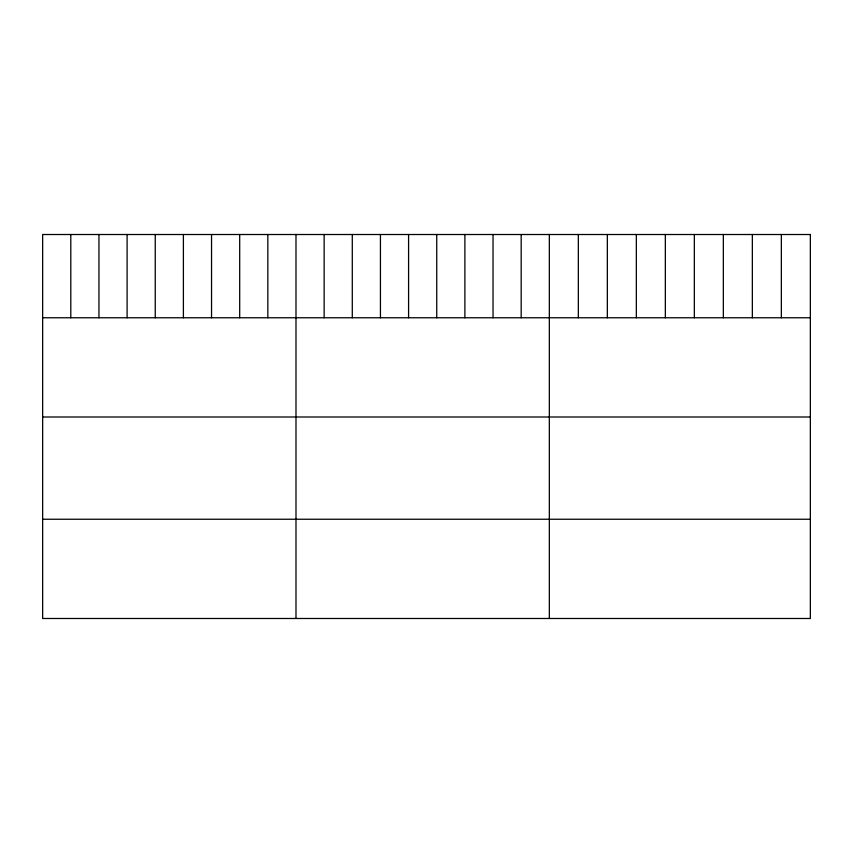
<?xml version="1.0" encoding="UTF-8"?>
<svg xmlns="http://www.w3.org/2000/svg" width="853" height="853" viewBox="0 0 853 853"><rect width="100%" height="100%" fill="white"/><g stroke="black" fill="none" stroke-linecap="round" stroke-linejoin="round"><path stroke-width="1.28" d="M42.65 317.764L810.35 317.764M42.65 417L810.35 417M42.65 519.242L810.35 519.242M781.348 234.511L781.348 317.764M752.346 234.511L752.346 317.764M723.344 234.511L723.344 317.764M694.342 234.511L694.342 317.764M665.34 234.511L665.34 317.764M636.338 234.511L636.338 317.764M607.336 234.511L607.336 317.764M578.334 234.511L578.334 317.764M549.332 234.511L549.332 618.489M521.183 234.511L521.183 317.764M493.034 234.511L493.034 317.764M464.885 234.511L464.885 317.764M436.736 234.511L436.736 317.764M408.587 234.511L408.587 317.764M380.438 234.511L380.438 317.764M352.289 234.511L352.289 317.764M324.14 234.511L324.14 317.764M295.991 234.511L295.991 618.489M267.842 234.511L267.842 317.764M239.693 234.511L239.693 317.764M211.544 234.511L211.544 317.764M183.395 234.511L183.395 317.764M155.246 234.511L155.246 317.764M127.097 234.511L127.097 317.764M98.948 234.511L98.948 317.764M70.799 234.511L70.799 317.764M810.35 234.511L42.65 234.511L42.65 618.489L810.35 618.489L810.35 234.511"/></g></svg>
